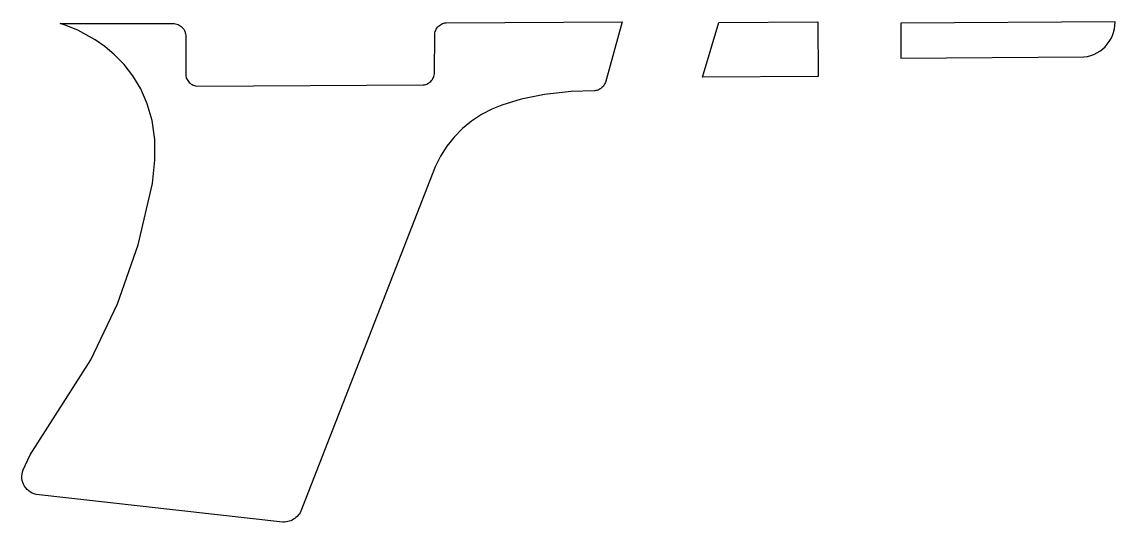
# Model space of a CAD drawing. Header units: metres. Extents: x 26 to 181, y -270 to -199.
import ezdxf

# ---------------------------------------------------------------- set-up
doc = ezdxf.new("R2010")
doc.units = ezdxf.units.M

msp = doc.modelspace()

# ---------------------------------------------------------------- linework, layer by layer
for points in [[(25.903936, -262.520684), (26.9113, -260.382004), (35.505136, -246.935498), (39.335456, -238.950246), (42.273474, -230.59771), (44.268644, -221.897702), (44.638722, -218.60129), (44.607226, -215.623394), (44.22648, -212.949282), (43.548554, -210.564476), (42.625518, -208.454244), (41.509442, -206.604108), (40.252396, -204.99959), (38.90645, -203.625958), (37.523674, -202.46848), (36.156138, -201.512678), (33.675828, -200.147936), (31.881826, -199.414638), (31.1912, -199.196198), (47.391574, -199.196198), (47.5742, -199.225408), (47.750476, -199.27189), (47.919386, -199.334882), (48.079914, -199.413368), (48.231044, -199.506586), (48.372014, -199.61352), (48.502062, -199.733154), (48.620172, -199.864726), (48.725328, -200.00722), (48.816514, -200.15962), (48.892968, -200.321164), (48.953928, -200.490836), (48.998124, -200.66762), (49.024794, -200.850754), (49.013364, -206.482442), (49.039018, -206.65821), (49.081436, -206.828136), (49.139856, -206.991204), (49.213262, -207.146398), (49.300892, -207.292956), (49.401984, -207.429862), (49.515268, -207.556354), (49.640236, -207.671416), (49.775872, -207.774032), (49.92116, -207.863694), (50.075338, -207.939132), (50.237644, -207.999584), (50.406808, -208.044288), (50.582322, -208.072228), (82.770726, -207.908652), (82.946494, -207.882998), (83.11642, -207.84058), (83.279488, -207.78216), (83.434682, -207.708754), (83.58124, -207.621124), (83.718146, -207.520032), (83.844638, -207.406748), (83.9597, -207.28178), (84.06257, -207.146144), (84.152232, -207.000856), (84.22767, -206.846678), (84.288122, -206.684626), (84.332826, -206.515208), (84.360766, -206.339694), (84.409534, -200.667366), (84.437982, -200.489058), (84.483448, -200.3171), (84.544916, -200.152508), (84.621624, -199.996044), (84.712556, -199.84847), (84.81695, -199.710802), (84.93379, -199.584056), (85.06206, -199.468994), (85.200998, -199.366378), (85.349588, -199.277478), (85.507068, -199.202802), (85.672422, -199.143366), (85.844888, -199.100186), (86.02345, -199.074024), (111.033814, -198.953882), (108.646722, -207.572356), (108.590588, -207.70723), (108.524294, -207.8355), (108.448094, -207.956912), (108.36275, -208.071212), (108.269024, -208.177892), (108.16717, -208.276444), (108.05795, -208.36636), (107.941872, -208.447386), (107.819698, -208.519014), (107.691682, -208.580736), (107.558586, -208.632298), (107.420918, -208.673192), (107.27944, -208.703164), (107.134406, -208.721706), (103.806498, -208.83753), (100.00234, -209.25282), (96.70415, -209.916776), (93.920056, -210.764628), (92.524834, -211.330286), (91.032584, -212.112098), (89.638886, -213.040468), (88.352376, -214.104474), (87.181436, -215.293448), (86.134448, -216.596976), (85.220048, -218.004136), (84.446618, -219.504514), (65.365122, -268.417802), (65.25641, -268.618462), (65.132712, -268.807438), (64.995044, -268.984222), (64.844168, -269.148052), (64.681354, -269.29842), (64.507364, -269.434818), (64.323214, -269.556738), (64.12992, -269.663418), (63.928244, -269.75435), (63.719456, -269.829026), (63.504318, -269.886684), (63.283846, -269.926816), (63.059056, -269.948914), (62.830964, -269.952216), (27.780742, -266.040108), (27.481784, -265.951716), (27.20086, -265.83132), (26.93924, -265.681714), (26.698702, -265.505184), (26.481024, -265.304524), (26.287476, -265.08202), (26.119836, -264.840466), (25.979882, -264.582148), (25.868884, -264.309606), (25.78862, -264.025634), (25.740868, -263.732518), (25.726898, -263.432798), (25.748488, -263.129268), (25.807416, -262.824214), (25.905206, -262.520176)], [(122.468894, -206.78267), (124.78258, -199.035162), (138.864848, -198.953882), (138.909298, -206.687928), (122.468894, -206.78267)], [(150.652226, -204.111352), (176.649126, -203.935838), (177.14341, -203.857606), (177.620168, -203.73213), (178.07686, -203.56195), (178.5112, -203.349606), (178.920648, -203.097638), (179.30241, -202.808586), (179.654454, -202.48499), (179.973986, -202.12939), (180.258466, -201.744326), (180.505608, -201.332084), (180.712872, -200.895458), (180.877718, -200.436734), (180.997606, -199.958706), (181.07025, -199.46366), (181.09311, -198.954136), (150.623524, -199.12965), (150.652226, -204.111606)]]:
    msp.add_lwpolyline(points)

doc.saveas('drawing.dxf')
